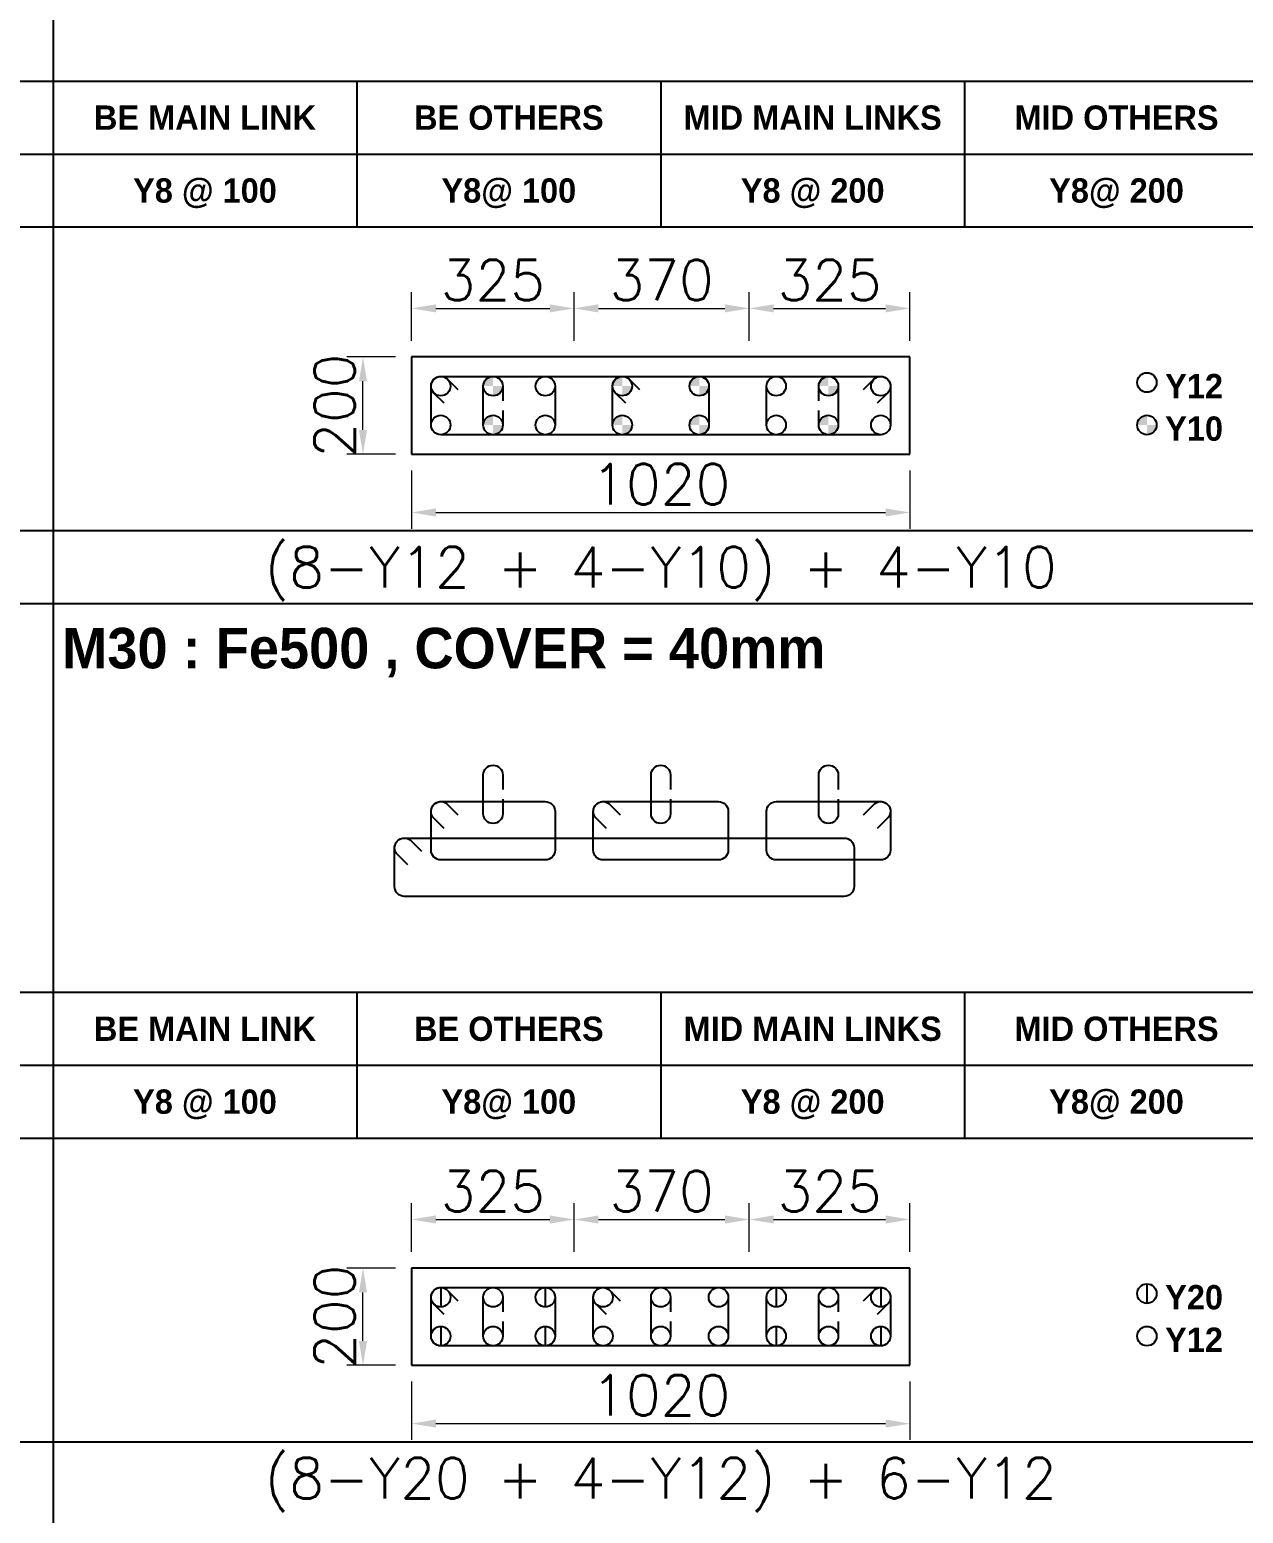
# Model space of a CAD drawing. Header units: millimetres. Extents: x -28707963 to -28231469, y 696001 to 896471.
# Drawn here: x -28275680 to -28268191, y 807179 to 816339 of the extents above; entities that cross this region are included whole.
import ezdxf
from ezdxf.enums import TextEntityAlignment as Align

# ---------------------------------------------------------------- set-up
doc = ezdxf.new("R2010")
doc.units = ezdxf.units.MM
doc.header["$MEASUREMENT"] = 0
doc.header["$PDMODE"] = 34
doc.header["$PDSIZE"] = -8
doc.layers.get('0').update_dxf_attribs({"lineweight": 5})
for name, color, linetype in [('09 COL TEXT-SCH', 2, 'Continuous'), ('14 REINF', 6, 'Continuous'), ('22 TABLE FRAME', 5, 'Continuous'), ('23 STIRRUPS', 5, 'Continuous'), ('TEXT', 4, 'Continuous')]:
    doc.layers.add(name, color=color, linetype=linetype)
doc.layers.add('19 COLUMN', color=1, linetype='Continuous', lineweight=25)
doc.styles.add('adani bold', font='')
doc.styles.add('ROMANS', font='simplex.shx')
doc.styles.get('adani bold').set_extended_font_data('Adani Bold', bold=True)
doc.dimstyles.new('D 50', dxfattribs={"dimscale": 100, "dimtxt": 3, "dimasz": 1.5, "dimexe": 1, "dimexo": 1, "dimgap": 0.5, "dimtad": 1, "dimdec": 0, "dimdsep": 46, "dimtxsty": 'ROMANS', "dimcen": 2.5, "dimclrd": 5, "dimclre": 5, "dimclrt": 4, "dimadec": 0, "dimazin": 0, "dimtfac": 1, "dimtdec": 0, "dimtmove": 0, "dimatfit": 3, "dimfxl": 1, "dimlwd": 0, "dimlwe": 0, "dimarcsym": 0})

# ---------------------------------------------------------------- blocks, each defined once
blk = doc.blocks.new('*D150')
at = {"color": 5, "lineweight": 0, "transparency": 16777216}
for p, q in [((-28273423.6, 808693.4), (-28273723.6, 808693.4)), ((-28273623.6, 808243.4), (-28273623.6, 808543.4)), ((-28273423.6, 808093.4), (-28273723.6, 808093.4))]:
    blk.add_line(p, q, dxfattribs=at)
at = {"color": 5, "transparency": 16777216}
for points in [[(-28273598.6, 808543.4), (-28273648.6, 808543.4), (-28273623.6, 808693.4)], [(-28273648.6, 808243.4), (-28273598.6, 808243.4), (-28273623.6, 808093.4)]]:
    blk.add_solid(points, dxfattribs=at)
at = {"layer": 'Defpoints', "color": 0, "transparency": 16777216}
for p in [(-28273623.6, 808693.4), (-28273323.6, 808693.4), (-28273323.6, 808093.4)]:
    blk.add_point(p, dxfattribs=at)
at = {"color": 4, "transparency": 16777216, "insert": (-28273798.6, 808393.4), "char_height": 250, "attachment_point": 5, "rotation": 90, "style": 'ROMANS'}
blk.add_mtext('200', dxfattribs=at)
blk = doc.blocks.new('*D151')
at = {"color": 5, "lineweight": 0, "transparency": 16777216}
for p, q in [((-28273423.6, 814318.4), (-28273723.6, 814318.4)), ((-28273623.6, 813868.4), (-28273623.6, 814168.4)), ((-28273423.6, 813718.4), (-28273723.6, 813718.4))]:
    blk.add_line(p, q, dxfattribs=at)
at = {"color": 5, "transparency": 16777216}
for points in [[(-28273598.6, 814168.4), (-28273648.6, 814168.4), (-28273623.6, 814318.4)], [(-28273648.6, 813868.4), (-28273598.6, 813868.4), (-28273623.6, 813718.4)]]:
    blk.add_solid(points, dxfattribs=at)
at = {"layer": 'Defpoints', "color": 0, "transparency": 16777216}
for p in [(-28273623.6, 814318.4), (-28273323.6, 814318.4), (-28273323.6, 813718.4)]:
    blk.add_point(p, dxfattribs=at)
at = {"color": 4, "transparency": 16777216, "insert": (-28273798.6, 814018.4), "char_height": 250, "attachment_point": 5, "rotation": 90, "style": 'ROMANS'}
blk.add_mtext('200', dxfattribs=at)
blk = doc.blocks.new('*D602')
at = {"color": 5, "lineweight": 0, "transparency": 16777216}
for p, q in [((-28273323.6, 807993.4), (-28273323.6, 807633.4)), ((-28270248.6, 807993.4), (-28270248.6, 807633.4)), ((-28273173.6, 807733.4), (-28270398.6, 807733.4))]:
    blk.add_line(p, q, dxfattribs=at)
at = {"color": 5, "transparency": 16777216}
for points in [[(-28273173.6, 807758.4), (-28273173.6, 807708.4), (-28273323.6, 807733.4)], [(-28270398.6, 807708.4), (-28270398.6, 807758.4), (-28270248.6, 807733.4)]]:
    blk.add_solid(points, dxfattribs=at)
at = {"layer": 'Defpoints', "color": 0, "transparency": 16777216}
for p in [(-28273323.6, 808093.4), (-28270248.6, 808093.4), (-28270248.6, 807733.4)]:
    blk.add_point(p, dxfattribs=at)
at = {"color": 4, "transparency": 16777216, "insert": (-28271786.1, 807908.4), "char_height": 250, "attachment_point": 5, "style": 'ROMANS'}
blk.add_mtext('1020', dxfattribs=at)
blk = doc.blocks.new('*D603')
at = {"color": 5, "lineweight": 0, "transparency": 16777216}
for p, q in [((-28273323.6, 808793.4), (-28273323.6, 809093.4)), ((-28272320.9, 808793.4), (-28272320.9, 809093.4)), ((-28273173.6, 808993.4), (-28272470.9, 808993.4))]:
    blk.add_line(p, q, dxfattribs=at)
at = {"color": 5, "transparency": 16777216}
for points in [[(-28273173.6, 809018.4), (-28273173.6, 808968.4), (-28273323.6, 808993.4)], [(-28272470.9, 808968.4), (-28272470.9, 809018.4), (-28272320.9, 808993.4)]]:
    blk.add_solid(points, dxfattribs=at)
at = {"layer": 'Defpoints', "color": 0, "transparency": 16777216}
for p in [(-28272320.9, 808993.4), (-28273323.6, 808693.4), (-28272320.9, 808693.4)]:
    blk.add_point(p, dxfattribs=at)
at = {"color": 4, "transparency": 16777216, "insert": (-28272822.2, 809168.4), "char_height": 250, "attachment_point": 5, "style": 'ROMANS'}
blk.add_mtext('325', dxfattribs=at)
blk = doc.blocks.new('*D604')
at = {"color": 5, "lineweight": 0, "transparency": 16777216}
for p, q in [((-28272320.9, 808793.4), (-28272320.9, 809093.4)), ((-28271239.9, 808793.4), (-28271239.9, 809093.4)), ((-28272170.9, 808993.4), (-28271389.9, 808993.4))]:
    blk.add_line(p, q, dxfattribs=at)
at = {"color": 5, "transparency": 16777216}
for points in [[(-28272170.9, 809018.4), (-28272170.9, 808968.4), (-28272320.9, 808993.4)], [(-28271389.9, 808968.4), (-28271389.9, 809018.4), (-28271239.9, 808993.4)]]:
    blk.add_solid(points, dxfattribs=at)
at = {"layer": 'Defpoints', "color": 0, "transparency": 16777216}
for p in [(-28271239.9, 808993.4), (-28272320.9, 808693.4), (-28271239.9, 808693.4)]:
    blk.add_point(p, dxfattribs=at)
at = {"color": 4, "transparency": 16777216, "insert": (-28271780.4, 809168.4), "char_height": 250, "attachment_point": 5, "style": 'ROMANS'}
blk.add_mtext('370', dxfattribs=at)
blk = doc.blocks.new('*D605')
at = {"color": 5, "lineweight": 0, "transparency": 16777216}
for p, q in [((-28271239.9, 808793.4), (-28271239.9, 809093.4)), ((-28270248.6, 808793.4), (-28270248.6, 809093.4)), ((-28271089.9, 808993.4), (-28270398.6, 808993.4))]:
    blk.add_line(p, q, dxfattribs=at)
at = {"color": 5, "transparency": 16777216}
for points in [[(-28271089.9, 809018.4), (-28271089.9, 808968.4), (-28271239.9, 808993.4)], [(-28270398.6, 808968.4), (-28270398.6, 809018.4), (-28270248.6, 808993.4)]]:
    blk.add_solid(points, dxfattribs=at)
at = {"layer": 'Defpoints', "color": 0, "transparency": 16777216}
for p in [(-28270248.6, 808993.4), (-28271239.9, 808693.4), (-28270248.6, 808693.4)]:
    blk.add_point(p, dxfattribs=at)
at = {"color": 4, "transparency": 16777216, "insert": (-28270744.3, 809168.4), "char_height": 250, "attachment_point": 5, "style": 'ROMANS'}
blk.add_mtext('325', dxfattribs=at)
blk = doc.blocks.new('*D606')
at = {"color": 5, "lineweight": 0, "transparency": 16777216}
for p, q in [((-28273323.6, 813618.4), (-28273323.6, 813258.4)), ((-28270248.6, 813618.4), (-28270248.6, 813258.4)), ((-28273173.6, 813358.4), (-28270398.6, 813358.4))]:
    blk.add_line(p, q, dxfattribs=at)
at = {"color": 5, "transparency": 16777216}
for points in [[(-28273173.6, 813383.4), (-28273173.6, 813333.4), (-28273323.6, 813358.4)], [(-28270398.6, 813333.4), (-28270398.6, 813383.4), (-28270248.6, 813358.4)]]:
    blk.add_solid(points, dxfattribs=at)
at = {"layer": 'Defpoints', "color": 0, "transparency": 16777216}
for p in [(-28273323.6, 813718.4), (-28270248.6, 813718.4), (-28270248.6, 813358.4)]:
    blk.add_point(p, dxfattribs=at)
at = {"color": 4, "transparency": 16777216, "insert": (-28271786.1, 813533.4), "char_height": 250, "attachment_point": 5, "style": 'ROMANS'}
blk.add_mtext('1020', dxfattribs=at)
blk = doc.blocks.new('*D607')
at = {"color": 5, "lineweight": 0, "transparency": 16777216}
for p, q in [((-28273323.6, 814418.4), (-28273323.6, 814718.4)), ((-28272320.9, 814418.4), (-28272320.9, 814718.4)), ((-28273173.6, 814618.4), (-28272470.9, 814618.4))]:
    blk.add_line(p, q, dxfattribs=at)
at = {"color": 5, "transparency": 16777216}
for points in [[(-28273173.6, 814643.4), (-28273173.6, 814593.4), (-28273323.6, 814618.4)], [(-28272470.9, 814593.4), (-28272470.9, 814643.4), (-28272320.9, 814618.4)]]:
    blk.add_solid(points, dxfattribs=at)
at = {"layer": 'Defpoints', "color": 0, "transparency": 16777216}
for p in [(-28272320.9, 814618.4), (-28273323.6, 814318.4), (-28272320.9, 814318.4)]:
    blk.add_point(p, dxfattribs=at)
at = {"color": 4, "transparency": 16777216, "insert": (-28272822.2, 814793.4), "char_height": 250, "attachment_point": 5, "style": 'ROMANS'}
blk.add_mtext('325', dxfattribs=at)
blk = doc.blocks.new('*D608')
at = {"color": 5, "lineweight": 0, "transparency": 16777216}
for p, q in [((-28272320.9, 814418.4), (-28272320.9, 814718.4)), ((-28271239.9, 814418.4), (-28271239.9, 814718.4)), ((-28272170.9, 814618.4), (-28271389.9, 814618.4))]:
    blk.add_line(p, q, dxfattribs=at)
at = {"color": 5, "transparency": 16777216}
for points in [[(-28272170.9, 814643.4), (-28272170.9, 814593.4), (-28272320.9, 814618.4)], [(-28271389.9, 814593.4), (-28271389.9, 814643.4), (-28271239.9, 814618.4)]]:
    blk.add_solid(points, dxfattribs=at)
at = {"layer": 'Defpoints', "color": 0, "transparency": 16777216}
for p in [(-28271239.9, 814618.4), (-28272320.9, 814318.4), (-28271239.9, 814318.4)]:
    blk.add_point(p, dxfattribs=at)
at = {"color": 4, "transparency": 16777216, "insert": (-28271780.4, 814793.4), "char_height": 250, "attachment_point": 5, "style": 'ROMANS'}
blk.add_mtext('370', dxfattribs=at)
blk = doc.blocks.new('*D609')
at = {"color": 5, "lineweight": 0, "transparency": 16777216}
for p, q in [((-28271239.9, 814418.4), (-28271239.9, 814718.4)), ((-28270248.6, 814418.4), (-28270248.6, 814718.4)), ((-28271089.9, 814618.4), (-28270398.6, 814618.4))]:
    blk.add_line(p, q, dxfattribs=at)
at = {"color": 5, "transparency": 16777216}
for points in [[(-28271089.9, 814643.4), (-28271089.9, 814593.4), (-28271239.9, 814618.4)], [(-28270398.6, 814593.4), (-28270398.6, 814643.4), (-28270248.6, 814618.4)]]:
    blk.add_solid(points, dxfattribs=at)
at = {"layer": 'Defpoints', "color": 0, "transparency": 16777216}
for p in [(-28270248.6, 814618.4), (-28271239.9, 814318.4), (-28270248.6, 814318.4)]:
    blk.add_point(p, dxfattribs=at)
at = {"color": 4, "transparency": 16777216, "insert": (-28270744.3, 814793.4), "char_height": 250, "attachment_point": 5, "style": 'ROMANS'}
blk.add_mtext('325', dxfattribs=at)

msp = doc.modelspace()

# ---------------------------------------------------------------- hatches: boundary and pattern name
at = {"layer": '14 REINF'}
h = msp.add_hatch(color=6, dxfattribs=at)
edge = h.paths.add_edge_path(flags=0)
edge.add_line((-28272881.1, 814138.4), (-28272821.1, 814138.4))
edge.add_line((-28272821.1, 814138.4), (-28272821.1, 814198.4))
edge.add_arc((-28272821.1, 814138.4), 60, 90, 180)
edge = h.paths.add_edge_path(flags=0)
edge.add_line((-28272761.1, 814138.4), (-28272821.1, 814138.4))
edge.add_line((-28272821.1, 814138.4), (-28272821.1, 814078.4))
edge.add_arc((-28272821.1, 814138.4), 60, 270, 360)
h = msp.add_hatch(color=6, dxfattribs=at)
edge = h.paths.add_edge_path(flags=0)
edge.add_line((-28272083.6, 814138.4), (-28272023.6, 814138.4))
edge.add_line((-28272023.6, 814138.4), (-28272023.6, 814198.4))
edge.add_arc((-28272023.6, 814138.4), 60, 90, 180)
edge = h.paths.add_edge_path(flags=0)
edge.add_line((-28271963.6, 814138.4), (-28272023.6, 814138.4))
edge.add_line((-28272023.6, 814138.4), (-28272023.6, 814078.4))
edge.add_arc((-28272023.6, 814138.4), 60, 270, 360)
h = msp.add_hatch(color=6, dxfattribs=at)
edge = h.paths.add_edge_path(flags=0)
edge.add_line((-28271608.6, 814138.4), (-28271548.6, 814138.4))
edge.add_line((-28271548.6, 814138.4), (-28271548.6, 814198.4))
edge.add_arc((-28271548.6, 814138.4), 60, 90, 180)
edge = h.paths.add_edge_path(flags=0)
edge.add_line((-28271488.6, 814138.4), (-28271548.6, 814138.4))
edge.add_line((-28271548.6, 814138.4), (-28271548.6, 814078.4))
edge.add_arc((-28271548.6, 814138.4), 60, 270, 360)
h = msp.add_hatch(color=6, dxfattribs=at)
edge = h.paths.add_edge_path(flags=0)
edge.add_line((-28270811.1, 814138.4), (-28270751.1, 814138.4))
edge.add_line((-28270751.1, 814138.4), (-28270751.1, 814198.4))
edge.add_arc((-28270751.1, 814138.4), 60, 90, 180)
edge = h.paths.add_edge_path(flags=0)
edge.add_line((-28270691.1, 814138.4), (-28270751.1, 814138.4))
edge.add_line((-28270751.1, 814138.4), (-28270751.1, 814078.4))
edge.add_arc((-28270751.1, 814138.4), 60, 270, 360)
h = msp.add_hatch(color=6, dxfattribs=at)
edge = h.paths.add_edge_path(flags=0)
edge.add_line((-28272881.1, 813898.4), (-28272821.1, 813898.4))
edge.add_line((-28272821.1, 813898.4), (-28272821.1, 813958.4))
edge.add_arc((-28272821.1, 813898.4), 60, 90, 180)
edge = h.paths.add_edge_path(flags=0)
edge.add_line((-28272761.1, 813898.4), (-28272821.1, 813898.4))
edge.add_line((-28272821.1, 813898.4), (-28272821.1, 813838.4))
edge.add_arc((-28272821.1, 813898.4), 60, 270, 360)
h = msp.add_hatch(color=6, dxfattribs=at)
edge = h.paths.add_edge_path(flags=0)
edge.add_line((-28272083.6, 813898.4), (-28272023.6, 813898.4))
edge.add_line((-28272023.6, 813898.4), (-28272023.6, 813958.4))
edge.add_arc((-28272023.6, 813898.4), 60, 90, 180)
edge = h.paths.add_edge_path(flags=0)
edge.add_line((-28271963.6, 813898.4), (-28272023.6, 813898.4))
edge.add_line((-28272023.6, 813898.4), (-28272023.6, 813838.4))
edge.add_arc((-28272023.6, 813898.4), 60, 270, 360)
h = msp.add_hatch(color=6, dxfattribs=at)
edge = h.paths.add_edge_path(flags=0)
edge.add_line((-28271608.6, 813898.4), (-28271548.6, 813898.4))
edge.add_line((-28271548.6, 813898.4), (-28271548.6, 813958.4))
edge.add_arc((-28271548.6, 813898.4), 60, 90, 180)
edge = h.paths.add_edge_path(flags=0)
edge.add_line((-28271488.6, 813898.4), (-28271548.6, 813898.4))
edge.add_line((-28271548.6, 813898.4), (-28271548.6, 813838.4))
edge.add_arc((-28271548.6, 813898.4), 60, 270, 360)
h = msp.add_hatch(color=6, dxfattribs=at)
edge = h.paths.add_edge_path(flags=0)
edge.add_line((-28270811.1, 813898.4), (-28270751.1, 813898.4))
edge.add_line((-28270751.1, 813898.4), (-28270751.1, 813958.4))
edge.add_arc((-28270751.1, 813898.4), 60, 90, 180)
edge = h.paths.add_edge_path(flags=0)
edge.add_line((-28270691.1, 813898.4), (-28270751.1, 813898.4))
edge.add_line((-28270751.1, 813898.4), (-28270751.1, 813838.4))
edge.add_arc((-28270751.1, 813898.4), 60, 270, 360)
h = msp.add_hatch(color=6, dxfattribs=at)
edge = h.paths.add_edge_path(flags=0)
edge.add_line((-28268846.1, 813898.4), (-28268786.1, 813898.4))
edge.add_line((-28268786.1, 813898.4), (-28268786.1, 813958.4))
edge.add_arc((-28268786.1, 813898.4), 60, 90, 180)
edge = h.paths.add_edge_path(flags=0)
edge.add_line((-28268726.1, 813898.4), (-28268786.1, 813898.4))
edge.add_line((-28268786.1, 813898.4), (-28268786.1, 813838.4))
edge.add_arc((-28268786.1, 813898.4), 60, 270, 360)

# ---------------------------------------------------------------- linework, layer by layer
at = {"layer": '14 REINF', "color": 6}
for points in [[(-28273143.6, 808573.4), (-28273143.6, 808453.4)], [(-28272498.6, 808573.4), (-28272498.6, 808453.4)], [(-28271073.6, 808573.4), (-28271073.6, 808453.4)], [(-28270428.6, 808573.4), (-28270428.6, 808453.4)], [(-28268786.1, 808595.9), (-28268786.1, 808475.9)], [(-28273143.6, 808333.4), (-28273143.6, 808213.4)], [(-28272498.6, 808333.4), (-28272498.6, 808213.4)], [(-28271073.6, 808333.4), (-28271073.6, 808213.4)], [(-28270428.6, 808333.4), (-28270428.6, 808213.4)]]:
    msp.add_lwpolyline(points, dxfattribs=at)
for centre in [(-28273143.6, 814138.4), (-28272821.1, 814138.4), (-28272498.6, 814138.4), (-28272023.6, 814138.4), (-28271548.6, 814138.4), (-28271073.6, 814138.4), (-28270751.1, 814138.4), (-28270428.6, 814138.4), (-28268786.1, 814160.9), (-28273143.6, 813898.4), (-28272821.1, 813898.4), (-28272498.6, 813898.4), (-28272023.6, 813898.4), (-28271548.6, 813898.4), (-28271073.6, 813898.4), (-28270751.1, 813898.4), (-28270428.6, 813898.4), (-28268786.1, 813898.4), (-28273143.6, 808513.4), (-28272821.1, 808513.4), (-28272498.6, 808513.4), (-28272142.3, 808513.4), (-28271786.1, 808513.4), (-28271429.8, 808513.4), (-28271073.6, 808513.4), (-28270751.1, 808513.4), (-28270428.6, 808513.4), (-28268786.1, 808535.9), (-28273143.6, 808273.4), (-28272821.1, 808273.4), (-28272498.6, 808273.4), (-28272142.3, 808273.4), (-28271786.1, 808273.4), (-28271429.8, 808273.4), (-28271073.6, 808273.4), (-28270751.1, 808273.4), (-28270428.6, 808273.4), (-28268786.1, 808273.4)]:
    msp.add_circle(centre, 60, dxfattribs=at)
at = {"layer": '19 COLUMN', "color": 4}
for points in [[(-28270248.6, 814318.4), (-28273323.6, 814318.4)], [(-28273323.6, 814318.4), (-28273323.6, 813718.4)], [(-28270248.6, 813718.4), (-28270248.6, 814318.4)], [(-28273323.6, 813718.4), (-28270248.6, 813718.4)], [(-28270248.6, 808693.4), (-28273323.6, 808693.4)], [(-28273323.6, 808693.4), (-28273323.6, 808093.4)], [(-28270248.6, 808093.4), (-28270248.6, 808693.4)], [(-28273323.6, 808093.4), (-28270248.6, 808093.4)]]:
    msp.add_lwpolyline(points, dxfattribs=at)
at = {"layer": '22 TABLE FRAME', "color": 5, "linetype": 'Continuous'}
for p, q in [((-28275536.1, 863421.2), (-28275536.1, 788796.2)), ((-28330286.1, 816021.2), (-28245536.1, 816021.2)), ((-28273661.1, 816021.2), (-28273661.1, 815121.2)), ((-28271786.1, 816021.2), (-28271786.1, 815121.2)), ((-28269911.1, 816021.2), (-28269911.1, 815121.2)), ((-28330286.1, 815571.2), (-28245536.1, 815571.2)), ((-28330286.1, 815121.2), (-28245536.1, 815121.2)), ((-28330286.1, 813246.2), (-28245536.1, 813246.2)), ((-28334786.1, 812796.2), (-28245536.1, 812796.2)), ((-28330286.1, 810396.2), (-28245536.1, 810396.2)), ((-28273661.1, 810396.2), (-28273661.1, 809496.2)), ((-28271786.1, 810396.2), (-28271786.1, 809496.2)), ((-28269911.1, 810396.2), (-28269911.1, 809496.2)), ((-28330286.1, 809946.2), (-28245536.1, 809946.2)), ((-28330286.1, 809496.2), (-28245536.1, 809496.2)), ((-28330286.1, 807621.2), (-28245536.1, 807621.2))]:
    msp.add_line(p, q, dxfattribs=at)
at = {"layer": '23 STIRRUPS', "color": 5}
for points in [[(-28273122.4, 814032.3), (-28273186, 814095.9, -0.668178), (-28273143.6, 814198.4), (-28270428.6, 814198.4, -0.414214), (-28270368.6, 814138.4), (-28270368.6, 813898.4, -0.414214), (-28270428.6, 813838.4), (-28273143.6, 813838.4, -0.414214), (-28273203.6, 813898.4), (-28273203.6, 814138.4, -0.668179), (-28273101.2, 814180.8), (-28273037.5, 814117.1)], [(-28273122.4, 814032.3), (-28273186, 814095.9, -0.668178), (-28273143.6, 814198.4), (-28272498.6, 814198.4, -0.414214), (-28272438.6, 814138.4), (-28272438.6, 813898.4, -0.414214), (-28272498.6, 813838.4), (-28273143.6, 813838.4, -0.414214), (-28273203.6, 813898.4), (-28273203.6, 814138.4, -0.668179), (-28273101.2, 814180.8), (-28273037.5, 814117.1)], [(-28272761.1, 813988.4), (-28272761.1, 813898.4, -1), (-28272881.1, 813898.4), (-28272881.1, 814138.4, -1), (-28272761.1, 814138.4), (-28272761.1, 814048.4)], [(-28272002.4, 814032.3), (-28272066.1, 814095.9, -0.668314), (-28272023.6, 814198.4), (-28271548.6, 814198.4, -0.414323), (-28271488.6, 814138.4), (-28271488.6, 813898.4, -0.414323), (-28271548.6, 813838.4), (-28272023.6, 813838.4, -0.414323), (-28272083.6, 813898.4), (-28272083.6, 814138.4, -0.668179), (-28271981.2, 814180.8), (-28271917.6, 814117.1)], [(-28270534.7, 814117.1), (-28270471, 814180.8, -0.668179), (-28270368.6, 814138.4), (-28270368.6, 813898.4, -0.414214), (-28270428.6, 813838.4), (-28271073.6, 813838.4, -0.414214), (-28271133.6, 813898.4), (-28271133.6, 814138.4, -0.414214), (-28271073.6, 814198.4), (-28270428.6, 814198.4, -0.668178), (-28270386.2, 814095.9), (-28270449.8, 814032.3)], [(-28270811.1, 814048.4), (-28270811.1, 814138.4, -1), (-28270691.1, 814138.4), (-28270691.1, 813898.4, -1), (-28270811.1, 813898.4), (-28270811.1, 813988.4)], [(-28272761.1, 811588.4), (-28272761.1, 811498.4, -1), (-28272881.1, 811498.4), (-28272881.1, 811738.4, -1), (-28272761.1, 811738.4), (-28272761.1, 811648.4)], [(-28271726.1, 811588.4), (-28271726.1, 811498.4, -1), (-28271846.1, 811498.4), (-28271846.1, 811738.4, -1), (-28271726.1, 811738.4), (-28271726.1, 811648.4)], [(-28270691.1, 811588.4), (-28270691.1, 811498.4, -1), (-28270811.1, 811498.4), (-28270811.1, 811738.4, -1), (-28270691.1, 811738.4), (-28270691.1, 811648.4)], [(-28273122.4, 811407.3), (-28273186, 811470.9, -0.668178), (-28273143.6, 811573.4), (-28272498.6, 811573.4, -0.414214), (-28272438.6, 811513.4), (-28272438.6, 811273.4, -0.414214), (-28272498.6, 811213.4), (-28273143.6, 811213.4, -0.414214), (-28273203.6, 811273.4), (-28273203.6, 811513.4, -0.668179), (-28273101.2, 811555.8), (-28273037.5, 811492.1)], [(-28272121.1, 811407.3), (-28272184.8, 811470.9, -0.668178), (-28272142.3, 811573.4), (-28271429.8, 811573.4, -0.414214), (-28271369.8, 811513.4), (-28271369.8, 811273.4, -0.414214), (-28271429.8, 811213.4), (-28272142.3, 811213.4, -0.414214), (-28272202.3, 811273.4), (-28272202.3, 811513.4, -0.668179), (-28272099.9, 811555.8), (-28272036.3, 811492.1)], [(-28270534.7, 811492.1), (-28270471, 811555.8, -0.668179), (-28270368.6, 811513.4), (-28270368.6, 811273.4, -0.414214), (-28270428.6, 811213.4), (-28271073.6, 811213.4, -0.414214), (-28271133.6, 811273.4), (-28271133.6, 811513.4, -0.414214), (-28271073.6, 811573.4), (-28270428.6, 811573.4, -0.668178), (-28270386.2, 811470.9), (-28270449.8, 811407.3)], [(-28273347.4, 811182.3), (-28273411, 811245.9, -0.668178), (-28273368.6, 811348.4), (-28270653.6, 811348.4, -0.414214), (-28270593.6, 811288.4), (-28270593.6, 811048.4, -0.414214), (-28270653.6, 810988.4), (-28273368.6, 810988.4, -0.414214), (-28273428.6, 811048.4), (-28273428.6, 811288.4, -0.668179), (-28273326.2, 811330.8), (-28273262.5, 811267.1)], [(-28273122.4, 808407.3), (-28273186, 808470.9, -0.668178), (-28273143.6, 808573.4), (-28270428.6, 808573.4, -0.414214), (-28270368.6, 808513.4), (-28270368.6, 808273.4, -0.414214), (-28270428.6, 808213.4), (-28273143.6, 808213.4, -0.414214), (-28273203.6, 808273.4), (-28273203.6, 808513.4, -0.668179), (-28273101.2, 808555.8), (-28273037.5, 808492.1)], [(-28273122.4, 808407.3), (-28273186, 808470.9, -0.668178), (-28273143.6, 808573.4), (-28272498.6, 808573.4, -0.414214), (-28272438.6, 808513.4), (-28272438.6, 808273.4, -0.414214), (-28272498.6, 808213.4), (-28273143.6, 808213.4, -0.414214), (-28273203.6, 808273.4), (-28273203.6, 808513.4, -0.668179), (-28273101.2, 808555.8), (-28273037.5, 808492.1)], [(-28272761.1, 808363.4), (-28272761.1, 808273.4, -1), (-28272881.1, 808273.4), (-28272881.1, 808513.4, -1), (-28272761.1, 808513.4), (-28272761.1, 808423.4)], [(-28272121.1, 808407.3), (-28272184.8, 808470.9, -0.668178), (-28272142.3, 808573.4), (-28271429.8, 808573.4, -0.414214), (-28271369.8, 808513.4), (-28271369.8, 808273.4, -0.414214), (-28271429.8, 808213.4), (-28272142.3, 808213.4, -0.414214), (-28272202.3, 808273.4), (-28272202.3, 808513.4, -0.668179), (-28272099.9, 808555.8), (-28272036.3, 808492.1)], [(-28271726.1, 808363.4), (-28271726.1, 808273.4, -1), (-28271846.1, 808273.4), (-28271846.1, 808513.4, -1), (-28271726.1, 808513.4), (-28271726.1, 808423.4)], [(-28270534.7, 808492.1), (-28270471, 808555.8, -0.668179), (-28270368.6, 808513.4), (-28270368.6, 808273.4, -0.414214), (-28270428.6, 808213.4), (-28271073.6, 808213.4, -0.414214), (-28271133.6, 808273.4), (-28271133.6, 808513.4, -0.414214), (-28271073.6, 808573.4), (-28270428.6, 808573.4, -0.668178), (-28270386.2, 808470.9), (-28270449.8, 808407.3)], [(-28270691.1, 808363.4), (-28270691.1, 808273.4, -1), (-28270811.1, 808273.4), (-28270811.1, 808513.4, -1), (-28270691.1, 808513.4), (-28270691.1, 808423.4)]]:
    msp.add_lwpolyline(points, format="xyb", dxfattribs=at)

# ---------------------------------------------------------------- texts
at = {"layer": '09 COL TEXT-SCH', "color": 3, "linetype": 'Continuous', "style": 'ROMANS'}
for s, p in [('(8-Y12 + 4-Y10) + 4-Y10', (-28271786.1, 813021.2)), ('(8-Y20 + 4-Y12) + 6-Y12', (-28271786.1, 807396.2))]:
    msp.add_text(s, height=250, dxfattribs=at).set_placement(p, align=Align.MIDDLE_CENTER)
at = {"layer": 'TEXT', "style": 'adani bold'}
for s, p in [('BE MAIN LINK', (-28274598.6, 815796.2)), ('BE OTHERS', (-28272723.6, 815796.2)), ('MID MAIN LINKS', (-28270848.6, 815796.2)), ('MID OTHERS', (-28268973.6, 815796.2)), ('Y8 @ 100', (-28274598.6, 815346.2)), ('Y8@ 100', (-28272723.6, 815346.2)), ('Y8 @ 200', (-28270848.6, 815346.2)), ('Y8@ 200', (-28268973.6, 815346.2)), ('BE MAIN LINK', (-28274598.6, 810171.2)), ('BE OTHERS', (-28272723.6, 810171.2)), ('MID MAIN LINKS', (-28270848.6, 810171.2)), ('MID OTHERS', (-28268973.6, 810171.2)), ('Y8 @ 100', (-28274598.6, 809721.2)), ('Y8@ 100', (-28272723.6, 809721.2)), ('Y8 @ 200', (-28270848.6, 809721.2)), ('Y8@ 200', (-28268973.6, 809721.2))]:
    msp.add_text(s, height=150, dxfattribs=at).set_placement(p, align=Align.MIDDLE_CENTER)
for s, p in [('Y12', (-28268673.6, 814138.7)), ('Y10', (-28268673.6, 813876.2)), ('Y20', (-28268673.6, 808513.7)), ('Y12', (-28268673.6, 808251.2))]:
    msp.add_text(s, height=150, dxfattribs=at).set_placement(p, align=Align.MIDDLE_LEFT)
at = {"layer": 'TEXT', "lineweight": 40, "style": 'adani bold'}
msp.add_text('M30 : Fe500 , COVER = 40mm', height=250, dxfattribs=at).set_placement((-28275479.8, 812396.2))

# ---------------------------------------------------------------- dimensions: what is measured, and where the dimension line sits
for p1, p2, distance, text, picture, middle in [((-28273323.6, 814318.4), (-28272320.9, 814318.4), 300, '325', '*D607', (-28272822.2, 814793.4)), ((-28272320.9, 814318.4), (-28271239.9, 814318.4), 300, '370', '*D608', (-28271780.4, 814793.4)), ((-28271239.9, 814318.4), (-28270248.6, 814318.4), 300, '325', '*D609', (-28270744.3, 814793.4)), ((-28273323.6, 813718.4), (-28270248.6, 813718.4), -360, '1020', '*D606', (-28271786.1, 813533.4)), ((-28273323.6, 808693.4), (-28272320.9, 808693.4), 300, '325', '*D603', (-28272822.2, 809168.4)), ((-28272320.9, 808693.4), (-28271239.9, 808693.4), 300, '370', '*D604', (-28271780.4, 809168.4)), ((-28271239.9, 808693.4), (-28270248.6, 808693.4), 300, '325', '*D605', (-28270744.3, 809168.4)), ((-28273323.6, 808093.4), (-28270248.6, 808093.4), -360, '1020', '*D602', (-28271786.1, 807908.4))]:
    dim = msp.add_aligned_dim(p1=p1, p2=p2, distance=distance, text=text, dimstyle='D 50', override={"dimtxt": 2.5, "dimtxsty": 'ROMANS'})
    dim.commit()
    dim.dimension.update_dxf_attribs({"geometry": picture, "text_midpoint": middle})
for base, p1, p2, picture, middle in [((-28273623.6, 814318.4), (-28273323.6, 813718.4), (-28273323.6, 814318.4), '*D151', (-28273623.6, 814018.4)), ((-28273623.6, 808693.4), (-28273323.6, 808093.4), (-28273323.6, 808693.4), '*D150', (-28273623.6, 808393.4))]:
    dim = msp.add_linear_dim(base=base, p1=p1, p2=p2, angle=90, text='200', dimstyle='D 50', override={"dimtxt": 2.5})
    dim.commit()
    dim.dimension.update_dxf_attribs({"geometry": picture, "text_midpoint": middle, "dimtype": 161})

doc.saveas('drawing.dxf')
